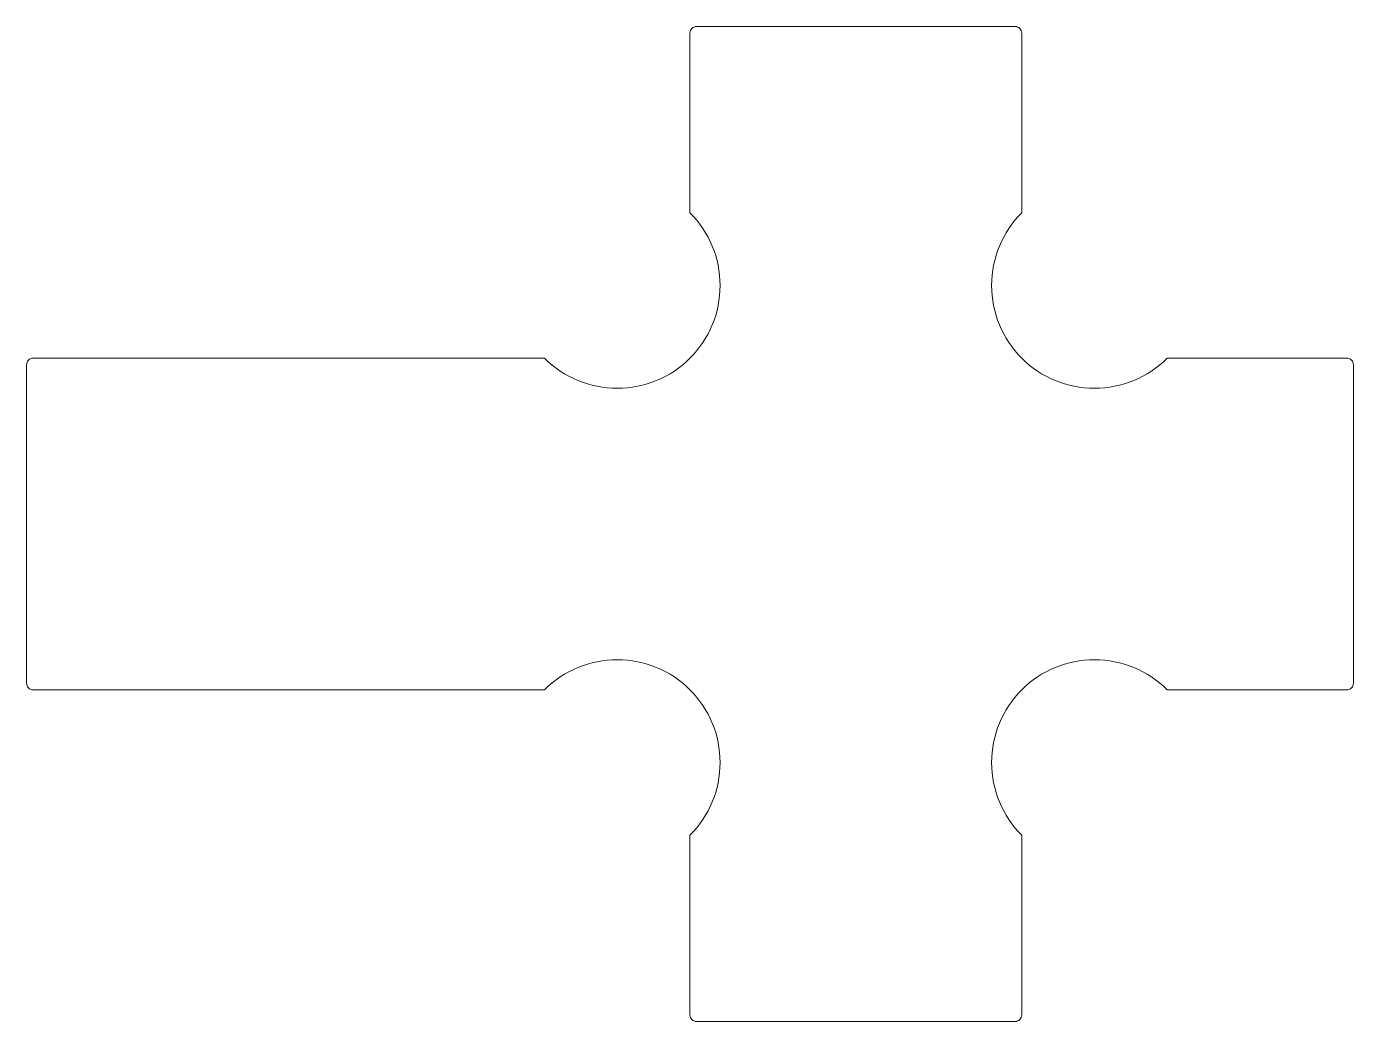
# Model space of a CAD drawing. Extents: x -12.5 to 7.5, y -7.5 to 7.5.
import ezdxf

# ---------------------------------------------------------------- set-up
doc = ezdxf.new("R2010")
doc.units = 0
doc.layers.get('0').update_dxf_attribs({"lineweight": 0})

msp = doc.modelspace()

# ---------------------------------------------------------------- linework, layer by layer
at = {"flags": 128}
msp.add_lwpolyline([(-4.692, -2.5, -0.414214), (-2.5, -2.5, -0.414214), (-2.5, -4.692), (-2.5, -7.4, 0.414214), (-2.4, -7.5), (2.4, -7.5, 0.414214), (2.5, -7.4), (2.5, -4.692, -0.414214), (2.5, -2.5, -0.414214), (4.692, -2.5), (7.4, -2.5, 0.414214), (7.5, -2.4), (7.5, 2.4, 0.414214), (7.4, 2.5), (4.692, 2.5, -0.414214), (2.5, 2.5, -0.414214), (2.5, 4.692), (2.5, 7.4, 0.414214), (2.4, 7.5), (-2.4, 7.5, 0.414214), (-2.5, 7.4), (-2.5, 4.692, -0.414214), (-2.5, 2.5, -0.414214), (-4.692, 2.5), (-12.4, 2.5, 0.414214), (-12.5, 2.4), (-12.5, -2.4, 0.414214), (-12.4, -2.5), (-4.692, -2.5)], format="xyb", dxfattribs=at)

doc.saveas('drawing.dxf')
